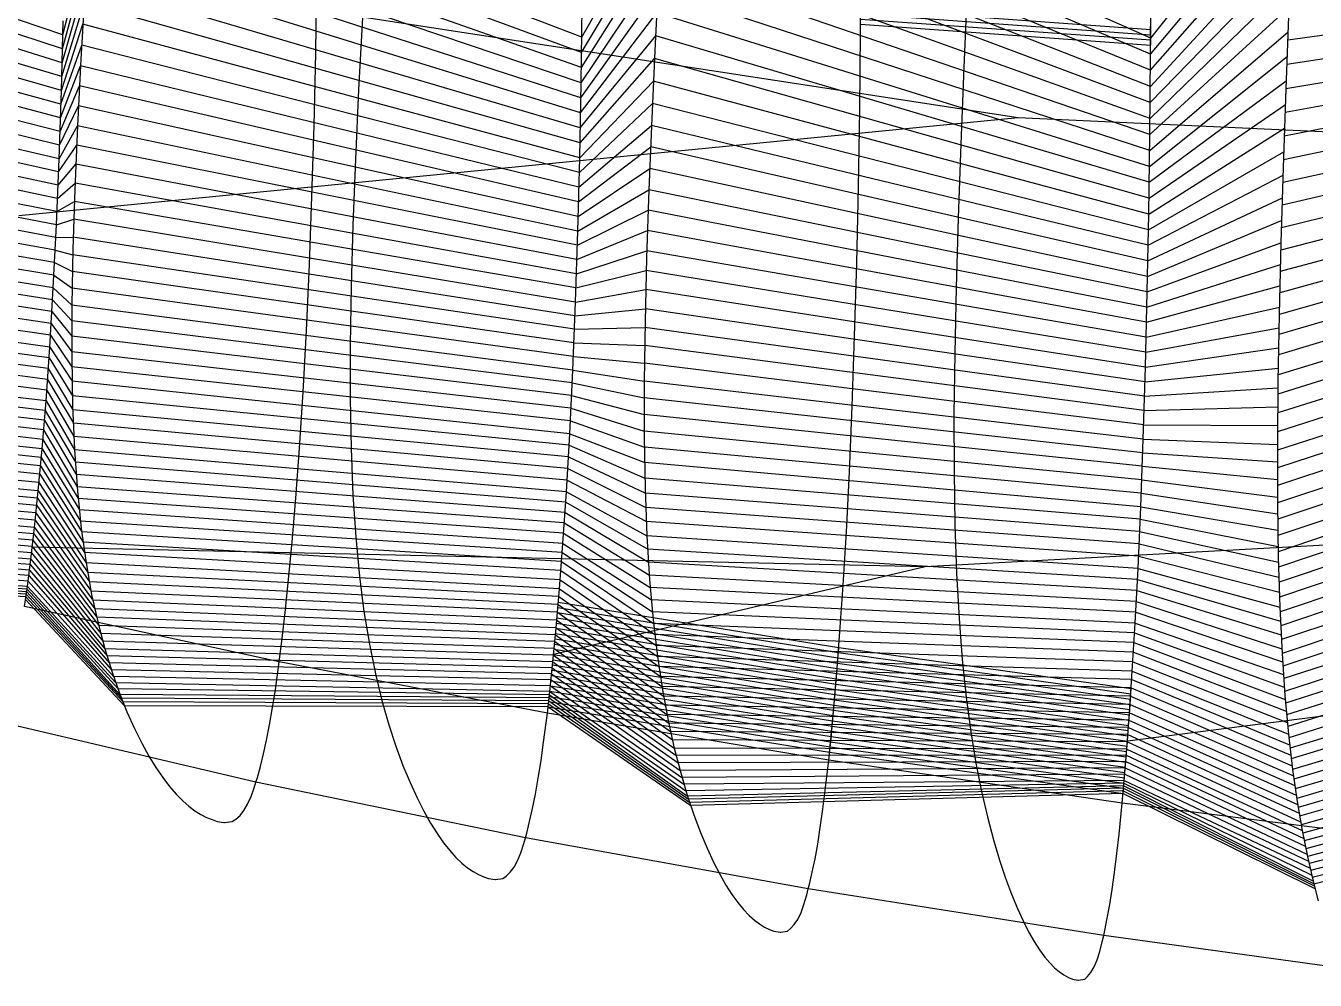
# Model space of a CAD drawing. Extents: x -483 to 483, y 0 to 271.
# Drawn here: x -352 to -241.5, y 17.9 to 99.7 of the extents above; entities that cross this region are included whole.
import ezdxf

# ---------------------------------------------------------------- set-up
doc = ezdxf.new("R2010")
doc.units = 0

msp = doc.modelspace()

# ---------------------------------------------------------------- linework, layer by layer
at = {"layer": 'default', "color": 1, "linetype": 'CONTINUOUS'}
for p, q in [((-255.621, 98.657, 62.645), (-297.05, 117.064, 38.52)), ((-255.626, 97.275, 62.633), (-297.166, 115.001, 38.277)), ((-304.351, 98.733, 84.726), (-346.132, 114.752, 65.882)), ((-348.804, 98.94, 110.245), (-389.854, 112.813, 96.606)), ((-304.368, 97.434, 84.695), (-346.26, 112.852, 65.673)), ((-255.638, 95.898, 62.604), (-297.282, 112.938, 38.034)), ((-348.834, 97.745, 110.2), (-389.984, 111.109, 96.434)), ((-304.384, 96.135, 84.664), (-346.387, 110.951, 65.464)), ((-255.651, 94.521, 62.575), (-297.396, 110.887, 37.796)), ((-348.865, 96.551, 110.155), (-390.114, 109.405, 96.263)), ((-304.401, 94.836, 84.633), (-346.514, 109.051, 65.254)), ((-255.663, 93.143, 62.545), (-297.505, 108.856, 37.568)), ((-348.895, 95.357, 110.11), (-390.234, 107.737, 96.104)), ((-304.426, 93.551, 84.587), (-346.631, 107.194, 65.063)), ((-348.926, 94.163, 110.065), (-390.35, 106.086, 95.952)), ((-255.675, 91.766, 62.516), (-297.614, 106.826, 37.34)), ((-304.451, 92.266, 84.541), (-346.748, 105.337, 64.871)), ((-348.964, 92.994, 110.008), (-390.465, 104.436, 95.799)), ((-255.687, 90.389, 62.486), (-297.723, 104.795, 37.112)), ((-203.108, 104.124, 44.95), (-243.882, 98.488, 13.114)), ((-349.002, 91.824, 109.951), (-390.575, 102.809, 95.654)), ((-304.476, 90.981, 84.495), (-346.865, 103.48, 64.679)), ((-255.706, 89.026, 62.44), (-297.822, 102.812, 36.904)), ((-304.501, 89.696, 84.449), (-346.972, 101.662, 64.502)), ((-203.104, 102.678, 44.962), (-243.961, 96.398, 12.891)), ((-349.041, 90.655, 109.894), (-390.674, 101.229, 95.524)), ((-255.725, 87.664, 62.394), (-297.922, 100.828, 36.695)), ((-203.101, 101.232, 44.974), (-244.039, 94.308, 12.669)), ((-349.079, 89.486, 109.837), (-390.773, 99.649, 95.394)), ((-304.526, 88.411, 84.403), (-347.076, 99.864, 64.332)), ((-203.103, 99.786, 44.965), (-244.108, 92.284, 12.473)), ((-255.744, 86.301, 62.347), (-298.021, 98.844, 36.487)), ((-203.106, 98.341, 44.957), (-244.176, 90.26, 12.277)), ((-349.118, 88.317, 109.78), (-390.871, 98.069, 95.264)), ((-304.558, 87.153, 84.343), (-347.179, 98.065, 64.162)), ((-349.164, 87.185, 109.711), (-390.951, 96.571, 95.159)), ((-304.591, 85.894, 84.283), (-347.278, 96.292, 64.001)), ((-255.764, 84.938, 62.301), (-298.113, 96.902, 36.294)), ((-203.108, 96.896, 44.948), (-244.245, 88.236, 12.081)), ((-349.211, 86.053, 109.642), (-391.032, 95.074, 95.053)), ((-203.111, 95.45, 44.94), (-244.307, 86.27, 11.906)), ((-304.623, 84.636, 84.223), (-347.365, 94.571, 63.856)), ((-255.783, 83.576, 62.255), (-298.201, 94.98, 36.11)), ((-203.113, 94.005, 44.931), (-244.365, 84.333, 11.742)), ((-349.257, 84.922, 109.573), (-391.112, 93.576, 94.947)), ((-304.656, 83.378, 84.163), (-347.453, 92.849, 63.712)), ((-255.808, 82.241, 62.193), (-298.29, 93.059, 35.926)), ((-349.303, 83.79, 109.505), (-391.177, 92.137, 94.862)), ((-203.121, 92.564, 44.904), (-244.422, 82.395, 11.577)), ((-349.35, 82.659, 109.436), (-391.234, 90.728, 94.786)), ((-304.688, 82.119, 84.103), (-347.541, 91.128, 63.568)), ((-255.834, 80.907, 62.131), (-298.373, 91.165, 35.751)), ((-203.129, 91.123, 44.876), (-244.476, 80.492, 11.424)), ((-304.728, 80.901, 84.03), (-347.611, 89.496, 63.452)), ((-203.137, 89.681, 44.849), (-244.522, 78.656, 11.294)), ((-349.403, 81.578, 109.357), (-391.292, 89.319, 94.71)), ((-255.859, 79.573, 62.069), (-298.447, 89.326, 35.596)), ((-349.457, 80.498, 109.277), (-391.341, 87.94, 94.644)), ((-304.768, 79.683, 83.956), (-347.682, 87.864, 63.336)), ((-255.885, 78.238, 62.007), (-298.522, 87.487, 35.44)), ((-203.146, 88.24, 44.821), (-244.568, 76.819, 11.164)), ((-349.51, 79.417, 109.198), (-391.375, 86.62, 94.601)), ((-304.808, 78.465, 83.883), (-347.753, 86.232, 63.22)), ((-203.154, 86.799, 44.794), (-244.613, 74.983, 11.033)), ((-349.564, 78.337, 109.119), (-391.408, 85.301, 94.557)), ((-255.91, 76.904, 61.946), (-298.596, 85.648, 35.285)), ((-203.167, 85.373, 44.748), (-244.645, 73.256, 10.945)), ((-349.618, 77.256, 109.039), (-391.441, 83.981, 94.514)), ((-304.847, 77.247, 83.81), (-347.809, 84.665, 63.127)), ((-203.18, 83.947, 44.702), (-244.676, 71.529, 10.856)), ((-304.887, 76.029, 83.736), (-347.859, 83.13, 63.045)), ((-255.942, 75.612, 61.868), (-298.655, 83.905, 35.161)), ((-349.678, 76.242, 108.95), (-391.447, 82.752, 94.506)), ((-255.974, 74.321, 61.791), (-298.714, 82.162, 35.037)), ((-203.194, 82.521, 44.656), (-244.707, 69.802, 10.767)), ((-349.738, 75.228, 108.862), (-391.453, 81.523, 94.498)), ((-304.934, 74.866, 83.65), (-347.909, 81.595, 62.963)), ((-203.207, 81.095, 44.61), (-244.727, 68.149, 10.709)), ((-349.798, 74.214, 108.773), (-391.458, 80.294, 94.49)), ((-304.98, 73.703, 83.565), (-347.951, 80.092, 62.894)), ((-256.006, 73.029, 61.714), (-298.774, 80.419, 34.913)), ((-203.22, 79.669, 44.564), (-244.743, 66.532, 10.666)), ((-349.858, 73.2, 108.684), (-391.446, 79.125, 94.506)), ((-305.026, 72.541, 83.479), (-347.978, 78.655, 62.849)), ((-256.038, 71.737, 61.637), (-298.821, 78.745, 34.815)), ((-349.918, 72.186, 108.595), (-391.425, 77.985, 94.534)), ((-203.239, 78.273, 44.501), (-244.758, 64.916, 10.623)), ((-349.982, 71.261, 108.499), (-391.404, 76.846, 94.562)), ((-305.073, 71.378, 83.393), (-348.006, 77.218, 62.805)), ((-256.07, 70.446, 61.56), (-298.862, 77.105, 34.729)), ((-203.257, 76.876, 44.439), (-244.767, 63.336, 10.596)), ((-350.047, 70.337, 108.403), (-391.373, 75.736, 94.603)), ((-305.119, 70.215, 83.307), (-348.033, 75.781, 62.76)), ((-256.107, 69.212, 61.469), (-298.903, 75.465, 34.643)), ((-203.275, 75.48, 44.376), (-244.764, 61.831, 10.604)), ((-350.112, 69.412, 108.307), (-391.324, 74.683, 94.668)), ((-305.172, 69.123, 83.21), (-348.035, 74.442, 62.757)), ((-203.294, 74.084, 44.313), (-244.762, 60.326, 10.611)), ((-350.176, 68.487, 108.212), (-391.274, 73.63, 94.733)), ((-305.224, 68.032, 83.113), (-348.036, 73.104, 62.754)), ((-256.145, 67.979, 61.378), (-298.937, 73.861, 34.571)), ((-350.241, 67.563, 108.116), (-391.225, 72.577, 94.798)), ((-256.183, 66.746, 61.287), (-298.958, 72.326, 34.527)), ((-203.312, 72.687, 44.25), (-244.759, 58.821, 10.619)), ((-350.308, 66.74, 108.016), (-391.148, 71.609, 94.899)), ((-305.277, 66.94, 83.016), (-348.038, 71.765, 62.751)), ((-256.22, 65.512, 61.196), (-298.98, 70.791, 34.482)), ((-203.335, 71.335, 44.171), (-244.739, 57.426, 10.677)), ((-350.375, 65.916, 107.917), (-391.072, 70.641, 94.999)), ((-350.443, 65.093, 107.817), (-390.996, 69.674, 95.1)), ((-305.329, 65.848, 82.919), (-348.023, 70.492, 62.775)), ((-203.358, 69.984, 44.091), (-244.718, 56.032, 10.735)), ((-350.51, 64.27, 107.718), (-390.902, 68.759, 95.223)), ((-305.382, 64.757, 82.822), (-348, 69.251, 62.814)), ((-256.258, 64.279, 61.105), (-299.001, 69.256, 34.438)), ((-203.382, 68.632, 44.011), (-244.698, 54.637, 10.793)), ((-350.577, 63.447, 107.618), (-390.8, 67.87, 95.359)), ((-305.439, 63.761, 82.717), (-347.977, 68.011, 62.852)), ((-256.301, 63.121, 61.001), (-299, 67.827, 34.44)), ((-350.644, 62.727, 107.519), (-390.697, 66.981, 95.494)), ((-305.496, 62.766, 82.612), (-347.945, 66.802, 62.905)), ((-256.344, 61.963, 60.897), (-298.999, 66.398, 34.442)), ((-203.405, 67.28, 43.932), (-244.665, 53.313, 10.886)), ((-350.71, 62.007, 107.421), (-390.586, 66.118, 95.64)), ((-350.776, 61.287, 107.322), (-390.458, 65.305, 95.809)), ((-305.553, 61.771, 82.507), (-347.895, 65.655, 62.986)), ((-203.428, 65.929, 43.852), (-244.626, 52.026, 10.996)), ((-350.843, 60.567, 107.224), (-390.33, 64.491, 95.978)), ((-305.61, 60.775, 82.401), (-347.846, 64.509, 63.067)), ((-256.387, 60.806, 60.793), (-298.998, 64.968, 34.444)), ((-203.456, 64.638, 43.757), (-244.588, 50.738, 11.107)), ((-350.909, 59.847, 107.125), (-390.202, 63.678, 96.146)), ((-305.667, 59.78, 82.296), (-347.796, 63.363, 63.148)), ((-256.429, 59.648, 60.69), (-298.982, 63.609, 34.477)), ((-203.483, 63.347, 43.662), (-244.543, 49.485, 11.234)), ((-350.974, 59.223, 107.03), (-390.05, 62.934, 96.347)), ((-351.038, 58.598, 106.935), (-389.898, 62.189, 96.547)), ((-305.727, 58.893, 82.186), (-347.722, 62.31, 63.27)), ((-256.472, 58.49, 60.586), (-298.959, 62.284, 34.526)), ((-203.511, 62.056, 43.568), (-244.486, 48.302, 11.395)), ((-351.103, 57.973, 106.839), (-389.746, 61.445, 96.748)), ((-351.167, 57.348, 106.744), (-389.581, 60.745, 96.966)), ((-305.786, 58.007, 82.076), (-347.648, 61.257, 63.392)), ((-256.519, 57.435, 60.472), (-298.936, 60.96, 34.574)), ((-203.539, 60.765, 43.473), (-244.43, 47.119, 11.555)), ((-351.231, 56.723, 106.648), (-389.408, 60.068, 97.193)), ((-305.846, 57.121, 81.966), (-347.574, 60.203, 63.514)), ((-256.566, 56.379, 60.359), (-298.905, 59.669, 34.638)), ((-351.293, 56.182, 106.557), (-389.236, 59.39, 97.42)), ((-351.355, 55.641, 106.466), (-389.059, 58.735, 97.654)), ((-305.905, 56.235, 81.856), (-347.483, 59.208, 63.663)), ((-203.567, 59.474, 43.378), (-244.374, 45.935, 11.715)), ((-351.417, 55.099, 106.374), (-388.872, 58.122, 97.9)), ((-351.478, 54.558, 106.283), (-388.686, 57.509, 98.146)), ((-305.965, 55.349, 81.746), (-347.384, 58.241, 63.825)), ((-256.613, 55.323, 60.246), (-298.859, 58.446, 34.735)), ((-203.598, 58.263, 43.269), (-244.3, 44.85, 11.925)), ((-351.54, 54.017, 106.191), (-388.499, 56.896, 98.392)), ((-351.599, 53.545, 106.104), (-388.303, 56.344, 98.65)), ((-306.024, 54.573, 81.637), (-347.286, 57.274, 63.987)), ((-306.083, 53.798, 81.527), (-347.179, 56.335, 64.163)), ((-256.66, 54.267, 60.132), (-298.813, 57.223, 34.831)), ((-203.63, 57.051, 43.16), (-244.227, 43.765, 12.134)), ((-351.658, 53.073, 106.016), (-388.107, 55.791, 98.909)), ((-351.717, 52.602, 105.929), (-387.911, 55.239, 99.168)), ((-306.142, 53.023, 81.418), (-347.057, 55.451, 64.364)), ((-256.707, 53.211, 60.019), (-298.767, 55.999, 34.928)), ((-203.662, 55.839, 43.051), (-244.153, 42.679, 12.344)), ((-351.777, 52.13, 105.841), (-387.711, 54.725, 99.43)), ((-351.836, 51.658, 105.753), (-387.511, 54.231, 99.695)), ((-306.202, 52.248, 81.309), (-346.934, 54.566, 64.565)), ((-256.756, 52.271, 59.9), (-298.699, 54.875, 35.07)), ((-203.694, 54.628, 42.942), (-244.068, 41.656, 12.585)), ((-351.866, 51.437, 105.708), (-387.31, 53.737, 99.959)), ((-351.897, 51.215, 105.663), (-387.144, 53.337, 100.178)), ((-351.927, 50.994, 105.618), (-387.047, 53.126, 100.306)), ((-306.261, 51.473, 81.2), (-346.812, 53.681, 64.766)), ((-256.805, 51.331, 59.781), (-298.631, 53.751, 35.212)), ((-203.726, 53.416, 42.832), (-243.978, 40.663, 12.842)), ((-351.957, 50.772, 105.573), (-386.95, 52.914, 100.434)), ((-306.318, 50.8, 81.093), (-346.667, 52.872, 65.003)), ((-306.376, 50.127, 80.987), (-346.523, 52.063, 65.241)), ((-256.854, 50.391, 59.661), (-298.563, 52.627, 35.354)), ((-203.761, 52.311, 42.713), (-243.887, 39.671, 13.1)), ((-306.433, 49.454, 80.881), (-346.378, 51.254, 65.478)), ((-256.903, 49.451, 59.542), (-298.481, 51.565, 35.526)), ((-203.795, 51.205, 42.593), (-243.792, 38.707, 13.372)), ((-330.259, 45.217, 91.958), (-352.069, 49.958, 105.407)), ((-306.491, 48.781, 80.775), (-346.221, 50.494, 65.737)), ((-306.548, 48.108, 80.669), (-346.058, 49.758, 66.005)), ((-256.953, 48.511, 59.423), (-298.392, 50.533, 35.712)), ((-203.83, 50.1, 42.473), (-243.686, 37.799, 13.674)), ((-306.603, 47.525, 80.567), (-345.894, 49.021, 66.274)), ((-257.002, 47.688, 59.304), (-298.302, 49.502, 35.899)), ((-203.865, 48.995, 42.353), (-243.58, 36.892, 13.975)), ((-306.659, 46.942, 80.465), (-345.726, 48.309, 66.549)), ((-306.714, 46.359, 80.363), (-345.55, 47.643, 66.84)), ((-257.051, 46.866, 59.186), (-298.206, 48.5, 36.101)), ((-257.1, 46.044, 59.067), (-298.096, 47.557, 36.331)), ((-203.9, 47.89, 42.234), (-243.474, 35.985, 14.277)), ((-306.769, 45.776, 80.261), (-345.373, 46.977, 67.13)), ((-257.149, 45.221, 58.948), (-297.986, 46.613, 36.562)), ((-203.937, 46.906, 42.107), (-243.354, 35.16, 14.617)), ((-306.824, 45.194, 80.159), (-345.196, 46.312, 67.42)), ((-306.877, 44.685, 80.061), (-345.011, 45.712, 67.725)), ((-257.198, 44.399, 58.829), (-297.875, 45.67, 36.792)), ((-203.974, 45.922, 41.981), (-243.235, 34.335, 14.957)), ((-306.93, 44.177, 79.963), (-344.825, 45.112, 68.029)), ((-306.983, 43.669, 79.865), (-344.64, 44.513, 68.334)), ((-330.597, 42.799, 91.404), (-330.259, 45.217, 91.958)), ((-307.3, 40.822, 79.282), (-330.259, 45.217, 91.958)), ((-257.246, 43.685, 58.714), (-297.746, 44.807, 37.063)), ((-204.011, 44.938, 41.854), (-243.116, 33.51, 15.296)), ((-307.036, 43.161, 79.768), (-344.452, 43.955, 68.643)), ((-307.089, 42.653, 79.67), (-344.262, 43.419, 68.954)), ((-257.294, 42.971, 58.598), (-297.616, 43.944, 37.335)), ((-257.341, 42.257, 58.483), (-297.486, 43.082, 37.606)), ((-204.048, 43.954, 41.728), (-242.99, 32.738, 15.654)), ((-307.119, 42.392, 79.614), (-344.073, 42.883, 69.265)), ((-307.149, 42.13, 79.559), (-343.903, 42.417, 69.544)), ((-307.179, 41.869, 79.503), (-343.774, 42.093, 69.757)), ((-330.832, 41.292, 91.018), (-330.597, 42.799, 91.404)), ((-257.389, 41.543, 58.367), (-297.346, 42.271, 37.9)), ((-204.085, 42.969, 41.601), (-242.861, 31.993, 16.02)), ((-204.121, 42.109, 41.475), (-242.733, 31.247, 16.386)), ((-307.209, 41.607, 79.448), (-343.644, 41.769, 69.97)), ((-307.239, 41.346, 79.393), (-343.515, 41.444, 70.182)), ((-331.087, 39.814, 90.598), (-330.832, 41.292, 91.018)), ((-257.437, 40.829, 58.251), (-297.199, 41.487, 38.206)), ((-204.158, 41.248, 41.349), (-242.602, 30.527, 16.758)), ((-332.256, 34.902, 88.678), (-354.15, 40.041, 102.325)), ((-331.344, 38.497, 90.176), (-331.087, 39.814, 90.598)), ((-307.617, 38.317, 78.696), (-307.3, 40.822, 79.282)), ((-283.198, 36.779, 67.495), (-307.3, 40.822, 79.282)), ((-257.483, 40.211, 58.14), (-297.053, 40.702, 38.512)), ((-257.529, 39.592, 58.029), (-296.903, 39.943, 38.826)), ((-204.195, 40.387, 41.222), (-242.467, 29.855, 17.141)), ((-257.575, 38.974, 57.917), (-296.745, 39.233, 39.156)), ((-204.232, 39.526, 41.096), (-242.333, 29.184, 17.525)), ((-204.269, 38.665, 40.97), (-242.198, 28.513, 17.908)), ((-331.603, 37.315, 89.75), (-331.344, 38.497, 90.176)), ((-307.838, 36.756, 78.288), (-307.617, 38.317, 78.696)), ((-257.621, 38.355, 57.806), (-296.587, 38.524, 39.486)), ((-257.667, 37.737, 57.695), (-296.43, 37.815, 39.817)), ((-204.305, 37.918, 40.846), (-242.06, 27.913, 18.299)), ((-331.867, 36.252, 89.317), (-331.603, 37.315, 89.75)), ((-308.079, 35.225, 77.843), (-307.838, 36.756, 78.288)), ((-257.711, 37.198, 57.588), (-296.264, 37.176, 40.163)), ((-257.755, 36.659, 57.48), (-296.099, 36.538, 40.509)), ((-283.492, 34.194, 66.881), (-283.198, 36.779, 67.495)), ((-258.064, 33.098, 56.734), (-283.198, 36.779, 67.495)), ((-204.341, 37.17, 40.723), (-241.923, 27.314, 18.69)), ((-332.135, 35.291, 88.877), (-331.867, 36.252, 89.317)), ((-257.8, 36.119, 57.373), (-295.933, 35.899, 40.855)), ((-257.844, 35.58, 57.266), (-295.766, 35.305, 41.206)), ((-204.377, 36.423, 40.6), (-241.786, 26.714, 19.081)), ((-204.413, 35.675, 40.476), (-241.647, 26.157, 19.475)), ((-332.256, 34.902, 88.678), (-332.135, 35.291, 88.877)), ((-309.181, 30.134, 75.807), (-332.256, 34.902, 88.678)), ((-308.321, 33.86, 77.397), (-308.079, 35.225, 77.843)), ((-257.888, 35.041, 57.159), (-295.597, 34.734, 41.559)), ((-257.908, 34.818, 57.11), (-295.428, 34.163, 41.912)), ((-257.929, 34.594, 57.061), (-295.286, 33.694, 42.21)), ((-257.949, 34.371, 57.012), (-295.196, 33.426, 42.397)), ((-308.565, 32.635, 76.945), (-308.321, 33.86, 77.397)), ((-257.969, 34.148, 56.964), (-295.107, 33.159, 42.584)), ((-257.989, 33.924, 56.915), (-295.017, 32.891, 42.771)), ((-283.697, 32.583, 66.451), (-283.492, 34.194, 66.881)), ((-308.814, 31.534, 76.486), (-308.565, 32.635, 76.945)), ((-283.92, 31.002, 65.984), (-283.697, 32.583, 66.451)), ((-258.329, 30.44, 56.092), (-258.064, 33.098, 56.734)), ((-231.936, 29.777, 47.114), (-258.064, 33.098, 56.734)), ((-309.067, 30.537, 76.019), (-308.814, 31.534, 76.486)), ((-284.145, 29.594, 65.514), (-283.92, 31.002, 65.984)), ((-309.181, 30.134, 75.807), (-309.067, 30.537, 76.019)), ((-284.946, 25.746, 63.839), (-309.181, 30.134, 75.807)), ((-258.515, 28.782, 55.642), (-258.329, 30.44, 56.092)), ((-284.372, 28.329, 65.039), (-284.145, 29.594, 65.514)), ((-258.717, 27.157, 55.153), (-258.515, 28.782, 55.642)), ((-284.604, 27.192, 64.554), (-284.372, 28.329, 65.039)), ((-284.839, 26.163, 64.062), (-284.604, 27.192, 64.554)), ((-258.921, 25.708, 54.661), (-258.717, 27.157, 55.153)), ((-284.946, 25.746, 63.839), (-284.839, 26.163, 64.062)), ((-259.646, 21.75, 52.904), (-284.946, 25.746, 63.839)), ((-259.126, 24.407, 54.163), (-258.921, 25.708, 54.661)), ((-259.336, 23.237, 53.654), (-259.126, 24.407, 54.163)), ((-259.55, 22.179, 53.138), (-259.336, 23.237, 53.654)), ((-259.646, 21.75, 52.904), (-259.55, 22.179, 53.138)), ((-233.336, 18.143, 43.128), (-259.646, 21.75, 52.904))]:
    msp.add_line(p, q, dxfattribs=at)
at = {"layer": 'default', "color": 5, "linetype": 'CONTINUOUS'}
for p, q in [((-255.621, 98.657, 62.645), (-243.249, 114.201, 14.916)), ((-255.626, 97.275, 62.633), (-243.34, 112.028, 14.656)), ((-304.351, 98.733, 84.726), (-297.396, 110.887, 37.796)), ((-255.638, 95.898, 62.604), (-243.432, 109.854, 14.396)), ((-304.368, 97.434, 84.695), (-297.505, 108.856, 37.568)), ((-348.804, 98.94, 110.245), (-346.631, 107.194, 65.063)), ((-255.651, 94.521, 62.575), (-243.521, 107.693, 14.142)), ((-304.384, 96.135, 84.664), (-297.614, 106.826, 37.34)), ((-348.834, 97.745, 110.2), (-346.748, 105.337, 64.871)), ((-255.663, 93.143, 62.545), (-243.607, 105.553, 13.898)), ((-304.401, 94.836, 84.633), (-297.723, 104.795, 37.112)), ((-297.723, 104.795, 37.112), (-298.055, 98.182, 36.417)), ((-348.865, 96.551, 110.155), (-346.865, 103.48, 64.679)), ((-346.903, 102.861, 64.615), (-347.248, 96.866, 64.049)), ((-304.426, 93.551, 84.587), (-297.822, 102.812, 36.904)), ((-271.334, 102.945, 24.619), (-271.631, 96.146, 23.899)), ((-255.675, 91.766, 62.516), (-243.693, 103.414, 13.654)), ((-348.895, 95.357, 110.11), (-346.972, 101.662, 64.502)), ((-304.451, 92.266, 84.541), (-297.922, 100.828, 36.695)), ((-255.687, 90.389, 62.486), (-243.778, 101.275, 13.41)), ((-243.778, 101.275, 13.41), (-244.039, 94.308, 12.669)), ((-348.926, 94.163, 110.065), (-347.076, 99.864, 64.332)), ((-323.145, 100.423, 50.024), (-323.466, 94.216, 49.433)), ((-304.476, 90.981, 84.495), (-298.021, 98.844, 36.487)), ((-255.706, 89.026, 62.44), (-243.856, 99.185, 13.188)), ((-348.964, 92.994, 110.008), (-347.179, 98.065, 64.162)), ((-298.055, 98.182, 36.417), (-298.348, 91.778, 35.803)), ((-349.002, 91.824, 109.951), (-347.278, 96.292, 64.001)), ((-347.248, 96.866, 64.049), (-347.541, 91.128, 63.568)), ((-304.501, 89.696, 84.449), (-298.113, 96.902, 36.294)), ((-271.631, 96.146, 23.899), (-271.893, 89.562, 23.264)), ((-255.725, 87.664, 62.394), (-243.934, 97.095, 12.966)), ((-255.744, 86.301, 62.347), (-244.013, 95.005, 12.743)), ((-349.041, 90.655, 109.894), (-347.365, 94.571, 63.856)), ((-323.466, 94.216, 49.433), (-323.737, 88.274, 48.932)), ((-304.526, 88.411, 84.403), (-298.201, 94.98, 36.11)), ((-244.039, 94.308, 12.669), (-244.268, 87.561, 12.016)), ((-349.079, 89.486, 109.837), (-347.453, 92.849, 63.712)), ((-304.558, 87.153, 84.343), (-298.29, 93.059, 35.926)), ((-255.764, 84.938, 62.301), (-244.085, 92.959, 12.538)), ((-298.348, 91.778, 35.803), (-298.596, 85.648, 35.285)), ((-349.118, 88.317, 109.78), (-347.541, 91.128, 63.568)), ((-347.541, 91.128, 63.568), (-347.776, 85.688, 63.182)), ((-304.591, 85.894, 84.283), (-298.373, 91.165, 35.751)), ((-255.783, 83.576, 62.255), (-244.153, 90.935, 12.342)), ((-349.164, 87.185, 109.711), (-347.611, 89.496, 63.452)), ((-271.893, 89.562, 23.264), (-272.114, 83.26, 22.73)), ((-304.623, 84.636, 84.223), (-298.447, 89.326, 35.596)), ((-255.808, 82.241, 62.193), (-244.222, 88.911, 12.147)), ((-349.211, 86.053, 109.642), (-347.682, 87.864, 63.336)), ((-323.737, 88.274, 48.932), (-323.954, 82.641, 48.532)), ((-304.656, 83.378, 84.163), (-298.522, 87.487, 35.44)), ((-244.268, 87.561, 12.016), (-244.461, 81.104, 11.467)), ((-349.257, 84.922, 109.573), (-347.753, 86.232, 63.22)), ((-255.834, 80.907, 62.131), (-244.287, 86.916, 11.961)), ((-347.776, 85.688, 63.182), (-347.942, 80.571, 62.909)), ((-304.688, 82.119, 84.103), (-298.596, 85.648, 35.285)), ((-298.596, 85.648, 35.285), (-298.793, 79.838, 34.872)), ((-349.303, 83.79, 109.505), (-347.809, 84.665, 63.127)), ((-255.859, 79.573, 62.069), (-244.345, 84.978, 11.796)), ((-349.35, 82.659, 109.436), (-347.859, 83.13, 63.045)), ((-304.728, 80.901, 84.03), (-298.655, 83.905, 35.161)), ((-272.114, 83.26, 22.73), (-272.289, 77.287, 22.305)), ((-255.885, 78.238, 62.007), (-244.403, 83.041, 11.632)), ((-323.954, 82.641, 48.532), (-324.106, 77.343, 48.251)), ((-304.768, 79.683, 83.956), (-298.714, 82.162, 35.037)), ((-349.403, 81.578, 109.357), (-347.909, 81.595, 62.963)), ((-255.91, 76.904, 61.946), (-244.461, 81.104, 11.467)), ((-244.461, 81.104, 11.467), (-244.613, 74.983, 11.033)), ((-349.457, 80.498, 109.277), (-347.951, 80.092, 62.894)), ((-347.942, 80.571, 62.909), (-348.033, 75.781, 62.76)), ((-304.808, 78.465, 83.883), (-298.774, 80.419, 34.913)), ((-298.793, 79.838, 34.872), (-298.93, 74.372, 34.585)), ((-349.51, 79.417, 109.198), (-347.978, 78.655, 62.849)), ((-304.847, 77.247, 83.81), (-298.821, 78.745, 34.815)), ((-255.942, 75.612, 61.868), (-244.507, 79.268, 11.337)), ((-349.564, 78.337, 109.119), (-348.006, 77.218, 62.805)), ((-324.106, 77.343, 48.251), (-324.186, 72.383, 48.103)), ((-255.974, 74.321, 61.791), (-244.552, 77.431, 11.207)), ((-349.678, 76.242, 108.95), (-348.035, 74.442, 62.757)), ((-349.618, 77.256, 109.039), (-348.033, 75.781, 62.76)), ((-304.887, 76.029, 83.736), (-298.862, 77.105, 34.729)), ((-272.289, 77.287, 22.305), (-272.41, 71.668, 22.014)), ((-349.738, 75.228, 108.862), (-348.036, 73.104, 62.754)), ((-348.033, 75.781, 62.76), (-348.039, 71.319, 62.75)), ((-304.934, 74.866, 83.65), (-298.903, 75.465, 34.643)), ((-256.006, 73.029, 61.714), (-244.598, 75.595, 11.077)), ((-349.798, 74.214, 108.773), (-348.038, 71.765, 62.751)), ((-298.93, 74.372, 34.585), (-299.001, 69.256, 34.438)), ((-244.613, 74.983, 11.033), (-244.717, 69.226, 10.738)), ((-349.858, 73.2, 108.684), (-348.023, 70.492, 62.775)), ((-304.98, 73.703, 83.565), (-298.937, 73.861, 34.571)), ((-256.038, 71.737, 61.637), (-244.634, 73.832, 10.974)), ((-349.918, 72.186, 108.595), (-348, 69.251, 62.814)), ((-324.186, 72.383, 48.103), (-324.187, 67.764, 48.101)), ((-305.026, 72.541, 83.479), (-298.958, 72.326, 34.527)), ((-256.07, 70.446, 61.56), (-244.665, 72.105, 10.886)), ((-349.982, 71.261, 108.499), (-347.977, 68.011, 62.852)), ((-348.039, 71.319, 62.75), (-347.961, 67.184, 62.877)), ((-305.073, 71.378, 83.393), (-298.98, 70.791, 34.482)), ((-272.41, 71.668, 22.014), (-272.47, 66.409, 21.868)), ((-350.047, 70.337, 108.403), (-347.945, 66.802, 62.905)), ((-305.119, 70.215, 83.307), (-299.001, 69.256, 34.438)), ((-256.107, 69.212, 61.469), (-244.697, 70.378, 10.797)), ((-350.176, 68.487, 108.212), (-347.846, 64.509, 63.067)), ((-350.112, 69.412, 108.307), (-347.895, 65.655, 62.986)), ((-305.172, 69.123, 83.21), (-299, 67.827, 34.44)), ((-299.001, 69.256, 34.438), (-298.997, 64.492, 34.445)), ((-256.145, 67.979, 61.378), (-244.722, 68.687, 10.723)), ((-244.717, 69.226, 10.738), (-244.768, 63.838, 10.594)), ((-350.241, 67.563, 108.116), (-347.796, 63.363, 63.148)), ((-324.187, 67.764, 48.101), (-324.109, 63.483, 48.245)), ((-305.224, 68.032, 83.113), (-298.999, 66.398, 34.442)), ((-350.308, 66.74, 108.016), (-347.722, 62.31, 63.27)), ((-347.961, 67.184, 62.877), (-347.796, 63.363, 63.148)), ((-305.277, 66.94, 83.016), (-298.998, 64.968, 34.444)), ((-272.47, 66.409, 21.868), (-272.464, 61.512, 21.884)), ((-256.183, 66.746, 61.287), (-244.738, 67.071, 10.68)), ((-350.375, 65.916, 107.917), (-347.648, 61.257, 63.392)), ((-305.329, 65.848, 82.919), (-298.982, 63.609, 34.477)), ((-256.22, 65.512, 61.196), (-244.753, 65.455, 10.637)), ((-350.51, 64.27, 107.718), (-347.483, 59.208, 63.663)), ((-350.443, 65.093, 107.817), (-347.574, 60.203, 63.514)), ((-305.382, 64.757, 82.822), (-298.959, 62.284, 34.526)), ((-298.997, 64.492, 34.445), (-298.92, 60.077, 34.606)), ((-256.258, 64.279, 61.105), (-244.768, 63.838, 10.594)), ((-350.577, 63.447, 107.618), (-347.384, 58.241, 63.825)), ((-347.796, 63.363, 63.148), (-347.549, 59.852, 63.555)), ((-324.109, 63.483, 48.245), (-323.948, 59.529, 48.542)), ((-305.439, 63.761, 82.717), (-298.936, 60.96, 34.574)), ((-256.301, 63.121, 61.001), (-244.765, 62.333, 10.601)), ((-244.768, 63.838, 10.594), (-244.759, 58.821, 10.619)), ((-350.71, 62.007, 107.421), (-347.179, 56.335, 64.163)), ((-350.644, 62.727, 107.519), (-347.286, 57.274, 63.987)), ((-305.496, 62.766, 82.612), (-298.905, 59.669, 34.638)), ((-256.344, 61.963, 60.897), (-244.763, 60.828, 10.609)), ((-350.776, 61.287, 107.322), (-347.057, 55.451, 64.364)), ((-305.61, 60.775, 82.401), (-298.813, 57.223, 34.831)), ((-305.553, 61.771, 82.507), (-298.859, 58.446, 34.735)), ((-272.464, 61.512, 21.884), (-272.39, 56.974, 22.061)), ((-256.387, 60.806, 60.793), (-244.76, 59.322, 10.616)), ((-350.909, 59.847, 107.125), (-346.812, 53.681, 64.766)), ((-350.843, 60.567, 107.224), (-346.934, 54.566, 64.565)), ((-347.549, 59.852, 63.555), (-347.22, 56.63, 64.096)), ((-305.667, 59.78, 82.296), (-298.767, 55.999, 34.928)), ((-298.92, 60.077, 34.606), (-298.767, 55.999, 34.928)), ((-256.429, 59.648, 60.69), (-244.746, 57.891, 10.657)), ((-351.038, 58.598, 106.935), (-346.523, 52.063, 65.241)), ((-350.974, 59.223, 107.03), (-346.667, 52.872, 65.003)), ((-323.948, 59.529, 48.542), (-323.71, 55.895, 48.983)), ((-305.727, 58.893, 82.186), (-298.699, 54.875, 35.07)), ((-244.759, 58.821, 10.619), (-244.691, 54.172, 10.812)), ((-351.103, 57.973, 106.839), (-346.378, 51.254, 65.478)), ((-305.786, 58.007, 82.076), (-298.631, 53.751, 35.212)), ((-256.519, 57.435, 60.472), (-244.705, 55.102, 10.773)), ((-256.472, 58.49, 60.586), (-244.725, 56.496, 10.715)), ((-351.231, 56.723, 106.648), (-346.058, 49.758, 66.005)), ((-351.167, 57.348, 106.744), (-346.221, 50.494, 65.737)), ((-347.22, 56.63, 64.096), (-346.812, 53.681, 64.766)), ((-305.846, 57.121, 81.966), (-298.563, 52.627, 35.354)), ((-272.39, 56.974, 22.061), (-272.247, 52.783, 22.407)), ((-256.566, 56.379, 60.359), (-244.678, 53.743, 10.849)), ((-351.355, 55.641, 106.466), (-345.726, 48.309, 66.549)), ((-351.293, 56.182, 106.557), (-345.894, 49.021, 66.274)), ((-323.71, 55.895, 48.983), (-323.394, 52.561, 49.565)), ((-305.965, 55.349, 81.746), (-298.392, 50.533, 35.712)), ((-305.905, 56.235, 81.856), (-298.481, 51.565, 35.526)), ((-298.767, 55.999, 34.928), (-298.54, 52.252, 35.401)), ((-256.613, 55.323, 60.246), (-244.639, 52.455, 10.959)), ((-351.478, 54.558, 106.283), (-345.373, 46.977, 67.13)), ((-351.417, 55.099, 106.374), (-345.55, 47.643, 66.84)), ((-306.024, 54.573, 81.637), (-298.302, 49.502, 35.899)), ((-256.66, 54.267, 60.132), (-244.601, 51.167, 11.07)), ((-244.691, 54.172, 10.812), (-244.562, 49.879, 11.181)), ((-351.658, 53.073, 106.016), (-344.825, 45.112, 68.029)), ((-351.599, 53.545, 106.104), (-345.011, 45.712, 67.725)), ((-351.54, 54.017, 106.191), (-345.196, 46.312, 67.42)), ((-346.812, 53.681, 64.766), (-346.33, 50.984, 65.558)), ((-306.142, 53.023, 81.418), (-298.096, 47.557, 36.331)), ((-306.083, 53.798, 81.527), (-298.206, 48.5, 36.101)), ((-256.707, 53.211, 60.019), (-244.562, 49.879, 11.181)), ((-351.777, 52.13, 105.841), (-344.452, 43.955, 68.643)), ((-351.717, 52.602, 105.929), (-344.64, 44.513, 68.334)), ((-323.394, 52.561, 49.565), (-323.004, 49.51, 50.285)), ((-306.202, 52.248, 81.309), (-297.986, 46.613, 36.562)), ((-298.54, 52.252, 35.401), (-298.243, 48.815, 36.024)), ((-272.247, 52.783, 22.407), (-272.039, 48.933, 22.912)), ((-256.756, 52.271, 59.9), (-244.505, 48.696, 11.341)), ((-351.927, 50.994, 105.618), (-343.774, 42.093, 69.757)), ((-351.897, 51.215, 105.663), (-343.903, 42.417, 69.544)), ((-351.866, 51.437, 105.708), (-344.073, 42.883, 69.265)), ((-351.836, 51.658, 105.753), (-344.262, 43.419, 68.954)), ((-346.33, 50.984, 65.558), (-345.785, 48.531, 66.453)), ((-306.261, 51.473, 81.2), (-297.875, 45.67, 36.792)), ((-256.805, 51.331, 59.781), (-244.449, 47.513, 11.502)), ((-351.988, 50.551, 105.528), (-343.515, 41.444, 70.182)), ((-351.957, 50.772, 105.573), (-343.644, 41.769, 69.97)), ((-306.376, 50.127, 80.987), (-297.616, 43.944, 37.335)), ((-306.318, 50.8, 81.093), (-297.746, 44.807, 37.063)), ((-256.854, 50.391, 59.661), (-244.393, 46.33, 11.662)), ((-244.562, 49.879, 11.181), (-244.374, 45.935, 11.715)), ((-323.004, 49.51, 50.285), (-322.544, 46.72, 51.135)), ((-306.491, 48.781, 80.775), (-297.346, 42.271, 37.9)), ((-306.433, 49.454, 80.881), (-297.486, 43.082, 37.606)), ((-298.243, 48.815, 36.024), (-297.875, 45.67, 36.792)), ((-272.039, 48.933, 22.912), (-271.765, 45.401, 23.574)), ((-256.903, 49.451, 59.542), (-244.325, 45.212, 11.855)), ((-345.785, 48.531, 66.453), (-345.196, 46.312, 67.42)), ((-306.603, 47.525, 80.567), (-297.053, 40.702, 38.512)), ((-306.548, 48.108, 80.669), (-297.199, 41.487, 38.206)), ((-257.002, 47.688, 59.304), (-244.177, 43.041, 12.274)), ((-256.953, 48.511, 59.423), (-244.251, 44.127, 12.065)), ((-322.544, 46.72, 51.135), (-322.025, 44.183, 52.094)), ((-306.659, 46.942, 80.465), (-296.903, 39.943, 38.826)), ((-257.051, 46.866, 59.186), (-244.098, 41.987, 12.5)), ((-345.196, 46.312, 67.42), (-344.578, 44.313, 68.436)), ((-306.769, 45.776, 80.261), (-296.587, 38.524, 39.486)), ((-306.714, 46.359, 80.363), (-296.745, 39.233, 39.156)), ((-297.875, 45.67, 36.792), (-297.443, 42.794, 37.696)), ((-271.765, 45.401, 23.574), (-271.429, 42.17, 24.389)), ((-257.1, 46.044, 59.067), (-244.008, 40.994, 12.757)), ((-244.374, 45.935, 11.715), (-244.128, 42.318, 12.414)), ((-344.578, 44.313, 68.436), (-343.947, 42.525, 69.473)), ((-322.025, 44.183, 52.094), (-321.464, 41.888, 53.129)), ((-306.877, 44.685, 80.061), (-296.264, 37.176, 40.163)), ((-306.824, 45.194, 80.159), (-296.43, 37.815, 39.817)), ((-257.198, 44.399, 58.829), (-243.827, 39.009, 13.271)), ((-257.149, 45.221, 58.948), (-243.918, 40.002, 13.014)), ((-307.036, 43.161, 79.768), (-295.766, 35.305, 41.206)), ((-306.983, 43.669, 79.865), (-295.933, 35.899, 40.855)), ((-306.93, 44.177, 79.963), (-296.099, 36.538, 40.509)), ((-257.246, 43.685, 58.714), (-243.721, 38.102, 13.573)), ((-343.947, 42.525, 69.473), (-343.308, 40.927, 70.522)), ((-307.149, 42.13, 79.559), (-295.286, 33.694, 42.21)), ((-307.119, 42.392, 79.614), (-295.428, 34.163, 41.912)), ((-307.089, 42.653, 79.67), (-295.597, 34.734, 41.559)), ((-297.443, 42.794, 37.696), (-296.956, 40.179, 38.716)), ((-271.429, 42.17, 24.389), (-271.033, 39.216, 25.346)), ((-257.341, 42.257, 58.483), (-243.509, 36.287, 14.177)), ((-257.294, 42.971, 58.598), (-243.615, 37.195, 13.875)), ((-244.128, 42.318, 12.414), (-243.827, 39.009, 13.271)), ((-343.308, 40.927, 70.522), (-342.672, 39.506, 71.567)), ((-321.464, 41.888, 53.129), (-320.875, 39.821, 54.216)), ((-307.239, 41.346, 79.393), (-295.017, 32.891, 42.771)), ((-307.209, 41.607, 79.448), (-295.107, 33.159, 42.584)), ((-307.179, 41.869, 79.503), (-295.196, 33.426, 42.397)), ((-257.389, 41.543, 58.367), (-243.394, 35.435, 14.504)), ((-320.875, 39.821, 54.216), (-320.275, 37.974, 55.325)), ((-296.956, 40.179, 38.716), (-296.43, 37.815, 39.817)), ((-257.483, 40.211, 58.14), (-243.155, 33.785, 15.183)), ((-257.437, 40.829, 58.251), (-243.275, 34.61, 14.843)), ((-342.672, 39.506, 71.567), (-342.042, 38.246, 72.601)), ((-271.033, 39.216, 25.346), (-270.587, 36.53, 26.425)), ((-257.575, 38.974, 57.917), (-242.904, 32.241, 15.898)), ((-257.529, 39.592, 58.029), (-243.033, 32.987, 15.532)), ((-243.827, 39.009, 13.271), (-243.474, 35.985, 14.277)), ((-342.042, 38.246, 72.601), (-341.425, 37.13, 73.615)), ((-320.275, 37.974, 55.325), (-319.668, 36.322, 56.446)), ((-296.43, 37.815, 39.817), (-295.878, 35.686, 40.97)), ((-257.667, 37.737, 57.695), (-242.647, 30.75, 16.63)), ((-257.621, 38.355, 57.806), (-242.776, 31.496, 16.264)), ((-341.425, 37.13, 73.615), (-340.82, 36.146, 74.609)), ((-270.587, 36.53, 26.425), (-270.107, 34.103, 27.588)), ((-257.755, 36.659, 57.48), (-242.377, 29.408, 17.397)), ((-257.711, 37.198, 57.588), (-242.512, 30.079, 17.013)), ((-340.82, 36.146, 74.609), (-340.23, 35.282, 75.578)), ((-319.668, 36.322, 56.446), (-319.063, 34.854, 57.563)), ((-295.878, 35.686, 40.97), (-295.315, 33.783, 42.147)), ((-257.844, 35.58, 57.266), (-242.106, 28.113, 18.169)), ((-257.8, 36.119, 57.373), (-242.243, 28.737, 17.78)), ((-243.474, 35.985, 14.277), (-243.076, 33.235, 15.41)), ((-340.23, 35.282, 75.578), (-339.651, 34.524, 76.53)), ((-339.651, 34.524, 76.53), (-339.084, 33.866, 77.461)), ((-332.68, 33.658, 87.982), (-332.405, 34.423, 88.432)), ((-332.405, 34.423, 88.432), (-332.256, 34.902, 88.678)), ((-319.063, 34.854, 57.563), (-318.464, 33.552, 58.668)), ((-257.949, 34.371, 57.012), (-241.664, 26.22, 19.428)), ((-257.929, 34.594, 57.061), (-241.721, 26.441, 19.265)), ((-257.908, 34.818, 57.11), (-241.831, 26.914, 18.951)), ((-257.888, 35.041, 57.159), (-241.969, 27.514, 18.56)), ((-339.084, 33.866, 77.461), (-338.532, 33.304, 78.368)), ((-338.532, 33.304, 78.368), (-337.996, 32.83, 79.248)), ((-332.968, 33.006, 87.508), (-332.68, 33.658, 87.982)), ((-318.464, 33.552, 58.668), (-317.878, 32.399, 59.75)), ((-295.315, 33.783, 42.147), (-294.747, 32.082, 43.337)), ((-270.107, 34.103, 27.588), (-269.603, 31.917, 28.806)), ((-257.989, 33.924, 56.915), (-241.55, 25.78, 19.752)), ((-257.969, 34.148, 56.964), (-241.607, 26, 19.59)), ((-243.076, 33.235, 15.41), (-242.647, 30.75, 16.63)), ((-337.996, 32.83, 79.248), (-337.481, 32.442, 80.095)), ((-337.481, 32.442, 80.095), (-336.978, 32.13, 80.921)), ((-336.978, 32.13, 80.921), (-336.498, 31.881, 81.709)), ((-333.987, 31.735, 85.834), (-333.619, 32.045, 86.439)), ((-333.619, 32.045, 86.439), (-333.283, 32.468, 86.991)), ((-333.283, 32.468, 86.991), (-332.968, 33.006, 87.508)), ((-317.878, 32.399, 59.75), (-317.303, 31.384, 60.811)), ((-294.747, 32.082, 43.337), (-294.18, 30.57, 44.522)), ((-336.498, 31.881, 81.709), (-336.007, 31.684, 82.515)), ((-336.007, 31.684, 82.515), (-335.592, 31.537, 83.198)), ((-335.592, 31.537, 83.198), (-334.998, 31.448, 84.173)), ((-334.998, 31.448, 84.173), (-334.951, 31.451, 84.25)), ((-334.951, 31.451, 84.25), (-334.285, 31.534, 85.345)), ((-334.285, 31.534, 85.345), (-333.987, 31.735, 85.834)), ((-317.303, 31.384, 60.811), (-316.743, 30.492, 61.846)), ((-269.603, 31.917, 28.806), (-269.09, 29.963, 30.049)), ((-316.743, 30.492, 61.846), (-316.192, 29.71, 62.862)), ((-309.322, 29.637, 75.547), (-309.181, 30.134, 75.807)), ((-294.18, 30.57, 44.522), (-293.62, 29.23, 45.694)), ((-269.09, 29.963, 30.049), (-268.571, 28.218, 31.305)), ((-242.647, 30.75, 16.63), (-242.198, 28.513, 17.908)), ((-316.192, 29.71, 62.862), (-315.655, 29.031, 63.855)), ((-315.655, 29.031, 63.855), (-315.13, 28.451, 64.823)), ((-309.854, 28.168, 74.565), (-309.582, 28.844, 75.068)), ((-309.582, 28.844, 75.068), (-309.322, 29.637, 75.547)), ((-293.62, 29.23, 45.694), (-293.072, 28.044, 46.841)), ((-315.13, 28.451, 64.823), (-314.622, 27.963, 65.762)), ((-314.622, 27.963, 65.762), (-314.132, 27.564, 66.666)), ((-310.152, 27.609, 74.014), (-309.854, 28.168, 74.565)), ((-293.072, 28.044, 46.841), (-292.533, 26.999, 47.967)), ((-268.571, 28.218, 31.305), (-268.054, 26.666, 32.555)), ((-242.198, 28.513, 17.908), (-241.74, 26.514, 19.211)), ((-314.132, 27.564, 66.666), (-313.656, 27.243, 67.546)), ((-313.656, 27.243, 67.546), (-313.2, 26.987, 68.387)), ((-313.2, 26.987, 68.387), (-312.735, 26.785, 69.247)), ((-312.735, 26.785, 69.247), (-312.341, 26.636, 69.974)), ((-312.341, 26.636, 69.974), (-311.778, 26.546, 71.014)), ((-311.778, 26.546, 71.014), (-311.733, 26.549, 71.096)), ((-311.733, 26.549, 71.096), (-311.101, 26.638, 72.262)), ((-311.101, 26.638, 72.262), (-310.819, 26.848, 72.783)), ((-310.819, 26.848, 72.783), (-310.47, 27.17, 73.427)), ((-310.47, 27.17, 73.427), (-310.152, 27.609, 74.014)), ((-292.533, 26.999, 47.967), (-292.009, 26.082, 49.064)), ((-268.054, 26.666, 32.555), (-267.543, 25.291, 33.792)), ((-241.74, 26.514, 19.211), (-241.277, 24.728, 20.527)), ((-292.009, 26.082, 49.064), (-291.494, 25.278, 50.14)), ((-285.077, 25.234, 63.564), (-284.946, 25.746, 63.839)), ((-291.494, 25.278, 50.14), (-290.991, 24.58, 51.193)), ((-290.991, 24.58, 51.193), (-290.501, 23.984, 52.218)), ((-285.573, 23.716, 62.528), (-285.318, 24.415, 63.059)), ((-285.318, 24.415, 63.059), (-285.077, 25.234, 63.564)), ((-267.543, 25.291, 33.792), (-267.043, 24.074, 35.002)), ((-290.501, 23.984, 52.218), (-290.026, 23.483, 53.213)), ((-290.026, 23.483, 53.213), (-289.568, 23.074, 54.17)), ((-285.851, 23.138, 61.946), (-285.573, 23.716, 62.528)), ((-267.043, 24.074, 35.002), (-266.553, 23.003, 36.189)), ((-289.568, 23.074, 54.17), (-289.122, 22.745, 55.102)), ((-289.122, 22.745, 55.102), (-288.697, 22.483, 55.992)), ((-288.697, 22.483, 55.992), (-288.262, 22.277, 56.902)), ((-288.262, 22.277, 56.902), (-287.894, 22.124, 57.673)), ((-287.894, 22.124, 57.673), (-287.368, 22.034, 58.773)), ((-287.326, 22.038, 58.86), (-286.736, 22.132, 60.094)), ((-286.736, 22.132, 60.094), (-286.473, 22.35, 60.644)), ((-286.473, 22.35, 60.644), (-286.147, 22.684, 61.326)), ((-286.147, 22.684, 61.326), (-285.851, 23.138, 61.946)), ((-266.553, 23.003, 36.189), (-266.075, 22.062, 37.346)), ((-287.368, 22.034, 58.773), (-287.326, 22.038, 58.86)), ((-266.075, 22.062, 37.346), (-265.606, 21.238, 38.481)), ((-265.606, 21.238, 38.481), (-265.148, 20.523, 39.59)), ((-259.985, 20.379, 52.086), (-259.765, 21.222, 52.616)), ((-259.765, 21.222, 52.616), (-259.646, 21.75, 52.904)), ((-265.148, 20.523, 39.59), (-264.701, 19.913, 40.671)), ((-264.701, 19.913, 40.671), (-264.268, 19.4, 41.719)), ((-260.215, 19.66, 51.527), (-259.985, 20.379, 52.086)), ((-264.268, 19.4, 41.719), (-263.851, 18.981, 42.728)), ((-263.851, 18.981, 42.728), (-263.445, 18.646, 43.71)), ((-260.737, 18.596, 50.263), (-260.468, 19.065, 50.916)), ((-260.468, 19.065, 50.916), (-260.215, 19.66, 51.527)), ((-263.445, 18.646, 43.71), (-263.058, 18.378, 44.648)), ((-263.058, 18.378, 44.648), (-262.662, 18.168, 45.606)), ((-262.662, 18.168, 45.606), (-262.326, 18.013, 46.418)), ((-262.326, 18.013, 46.418), (-261.848, 17.923, 47.577)), ((-261.848, 17.923, 47.577), (-261.81, 17.927, 47.668)), ((-261.81, 17.927, 47.668), (-261.273, 18.026, 48.967)), ((-261.273, 18.026, 48.967), (-261.034, 18.251, 49.547)), ((-261.034, 18.251, 49.547), (-260.737, 18.596, 50.263))]:
    msp.add_line(p, q, dxfattribs=at)
at = {"layer": 'default', "color": 8, "linetype": 'CONTINUOUS'}
for p, q in [((-266.968, 91.838, 399.301), (-390.402, 110.783, 276.705)), ((-266.968, 91.838, 399.301), (-352.56, 83.428, 246.893)), ((-37.633, 81.059, 703.462), (-266.968, 91.838, 399.301)), ((-181.802, 58.383, 327.452), (-274.948, 53.356, 179.386)), ((-274.948, 53.356, 179.386), (-351.424, 55.034, 106.363)), ((-274.948, 53.356, 179.386), (-306.764, 45.834, 80.271)), ((-212.194, 44.219, 155.694), (-257.616, 38.416, 57.817))]:
    msp.add_line(p, q, dxfattribs=at)
at = {"layer": 'default', "color": 3, "linetype": 'CONTINUOUS'}
for p, q in [((-280.468, 99.204, 73.205), (-280.435, 105.923, 73.274)), ((-255.626, 97.275, 62.633), (-255.601, 104.182, 62.694)), ((-327.142, 97.379, 97.08), (-327.046, 103.652, 97.237)), ((-304.401, 94.836, 84.633), (-304.317, 101.331, 84.788)), ((-348.926, 94.163, 110.065), (-348.774, 100.134, 110.29)), ((-280.541, 92.504, 73.054), (-280.468, 99.204, 73.205)), ((-327.28, 91.173, 96.852), (-327.142, 97.379, 97.08)), ((-255.687, 90.389, 62.486), (-255.626, 97.275, 62.633)), ((-349.118, 88.317, 109.78), (-348.926, 94.163, 110.065)), ((-304.526, 88.411, 84.403), (-304.401, 94.836, 84.633)), ((-280.651, 85.876, 72.823), (-280.541, 92.504, 73.054)), ((-327.459, 85.096, 96.559), (-327.28, 91.173, 96.852)), ((-255.783, 83.576, 62.255), (-255.687, 90.389, 62.486)), ((-304.688, 82.119, 84.103), (-304.526, 88.411, 84.403)), ((-349.35, 82.659, 109.436), (-349.118, 88.317, 109.78)), ((-327.675, 79.214, 96.203), (-327.459, 85.096, 96.559)), ((-280.797, 79.386, 72.518), (-280.651, 85.876, 72.823)), ((-255.91, 76.904, 61.946), (-255.783, 83.576, 62.255)), ((-349.618, 77.256, 109.039), (-349.35, 82.659, 109.436)), ((-304.887, 76.029, 83.736), (-304.688, 82.119, 84.103)), ((-327.927, 73.599, 95.79), (-327.675, 79.214, 96.203)), ((-280.977, 73.104, 72.141), (-280.797, 79.386, 72.518)), ((-349.918, 72.186, 108.595), (-349.618, 77.256, 109.039)), ((-256.07, 70.446, 61.56), (-255.91, 76.904, 61.946)), ((-305.119, 70.215, 83.307), (-304.887, 76.029, 83.736)), ((-328.21, 68.328, 95.324), (-327.927, 73.599, 95.79)), ((-281.189, 67.105, 71.699), (-280.977, 73.104, 72.141)), ((-350.241, 67.563, 108.116), (-349.918, 72.186, 108.595)), ((-305.382, 64.757, 82.822), (-305.119, 70.215, 83.307)), ((-256.258, 64.279, 61.105), (-256.07, 70.446, 61.56)), ((-350.577, 63.447, 107.618), (-350.241, 67.563, 108.116)), ((-328.516, 63.522, 94.822), (-328.21, 68.328, 95.324)), ((-281.429, 61.475, 71.196), (-281.189, 67.105, 71.699)), ((-305.667, 59.78, 82.296), (-305.382, 64.757, 82.822)), ((-256.472, 58.49, 60.586), (-256.258, 64.279, 61.105)), ((-350.909, 59.847, 107.125), (-350.577, 63.447, 107.618)), ((-328.835, 59.243, 94.297), (-328.516, 63.522, 94.822)), ((-281.69, 56.34, 70.649), (-281.429, 61.475, 71.196)), ((-351.231, 56.723, 106.648), (-350.909, 59.847, 107.125)), ((-305.965, 55.349, 81.746), (-305.667, 59.78, 82.296)), ((-329.152, 55.5, 93.777), (-328.835, 59.243, 94.297)), ((-256.707, 53.211, 60.019), (-256.472, 58.49, 60.586)), ((-351.54, 54.017, 106.191), (-351.231, 56.723, 106.648)), ((-281.965, 51.768, 70.075), (-281.69, 56.34, 70.649)), ((-329.459, 52.252, 93.273), (-329.152, 55.5, 93.777)), ((-306.261, 51.473, 81.2), (-305.965, 55.349, 81.746)), ((-351.836, 51.658, 105.753), (-351.54, 54.017, 106.191)), ((-256.953, 48.511, 59.423), (-256.707, 53.211, 60.019)), ((-329.753, 49.438, 92.789), (-329.459, 52.252, 93.273)), ((-352.069, 49.958, 105.407), (-351.836, 51.658, 105.753)), ((-306.548, 48.108, 80.669), (-306.261, 51.473, 81.2)), ((-282.238, 47.769, 69.504), (-281.965, 51.768, 70.075)), ((-330.036, 46.985, 92.325), (-329.753, 49.438, 92.789)), ((-306.824, 45.194, 80.159), (-306.548, 48.108, 80.669)), ((-282.503, 44.298, 68.949), (-282.238, 47.769, 69.504)), ((-257.198, 44.399, 58.829), (-256.953, 48.511, 59.423)), ((-330.259, 45.217, 91.958), (-330.036, 46.985, 92.325)), ((-307.089, 42.653, 79.67), (-306.824, 45.194, 80.159)), ((-282.758, 41.29, 68.415), (-282.503, 44.298, 68.949)), ((-257.437, 40.829, 58.251), (-257.198, 44.399, 58.829)), ((-307.3, 40.822, 79.282), (-307.089, 42.653, 79.67)), ((-283.003, 38.669, 67.902), (-282.758, 41.29, 68.415)), ((-257.667, 37.737, 57.695), (-257.437, 40.829, 58.251)), ((-283.198, 36.779, 67.495), (-283.003, 38.669, 67.902)), ((-257.888, 35.041, 57.159), (-257.667, 37.737, 57.695)), ((-258.064, 33.098, 56.734), (-257.888, 35.041, 57.159))]:
    msp.add_line(p, q, dxfattribs=at)
at = {"layer": 'default', "color": 2, "linetype": 'CONTINUOUS'}
for p, q in [((-280.461, 100.737, 73.221), (-255.62, 98.952, 62.648)), ((-280.459, 101.187, 73.226), (-255.619, 99.402, 62.652)), ((-280.465, 99.838, 73.212), (-255.623, 98.052, 62.64)), ((-280.463, 100.287, 73.216), (-255.622, 98.502, 62.644)), ((-255.62, 98.952, 62.648), (-255.619, 99.402, 62.652)), ((-255.619, 99.402, 62.652), (-255.617, 99.852, 62.656)), ((-255.623, 98.052, 62.64), (-255.622, 98.502, 62.644)), ((-255.622, 98.502, 62.644), (-255.62, 98.952, 62.648)), ((-306.397, 49.875, 80.948), (-282.373, 45.993, 69.22)), ((-306.397, 49.875, 80.948), (-306.359, 49.875, 81.018)), ((-306.359, 50.324, 81.018), (-282.339, 46.443, 69.292)), ((-306.474, 48.977, 80.806), (-282.442, 45.095, 69.077)), ((-306.474, 48.977, 80.806), (-306.436, 48.977, 80.877)), ((-306.436, 49.426, 80.877), (-282.408, 45.544, 69.148)), ((-306.436, 49.426, 80.877), (-306.397, 49.426, 80.948)), ((-306.594, 47.63, 80.585), (-282.55, 43.747, 68.851)), ((-306.594, 47.63, 80.585), (-306.551, 47.63, 80.664)), ((-306.551, 48.079, 80.664), (-282.511, 44.197, 68.931)), ((-306.551, 48.079, 80.664), (-306.512, 48.079, 80.735)), ((-306.512, 48.528, 80.735), (-282.476, 44.646, 69.005)), ((-306.512, 48.528, 80.735), (-306.474, 48.528, 80.806)), ((-306.679, 46.732, 80.428), (-282.626, 42.849, 68.692)), ((-306.679, 46.732, 80.428), (-306.636, 46.732, 80.507)), ((-306.636, 47.181, 80.507), (-282.588, 43.298, 68.772)), ((-306.636, 47.181, 80.507), (-306.594, 47.181, 80.585)), ((-282.373, 45.993, 69.22), (-282.339, 46.443, 69.292)), ((-282.339, 46.443, 69.292), (-257.298, 42.909, 58.588)), ((-306.806, 45.385, 80.193), (-282.74, 41.502, 68.453)), ((-306.806, 45.385, 80.193), (-306.764, 45.385, 80.271)), ((-306.764, 45.834, 80.271), (-282.702, 41.951, 68.533)), ((-306.764, 45.834, 80.271), (-306.721, 45.834, 80.35)), ((-306.721, 46.283, 80.35), (-282.664, 42.4, 68.612)), ((-306.721, 46.283, 80.35), (-306.679, 46.283, 80.428)), ((-282.442, 45.095, 69.077), (-282.408, 45.544, 69.148)), ((-282.408, 45.544, 69.148), (-282.373, 45.993, 69.22)), ((-282.408, 45.544, 69.148), (-257.358, 42.011, 58.443)), ((-282.408, 45.544, 69.148), (-282.373, 45.544, 69.22)), ((-282.373, 45.993, 69.22), (-257.328, 42.46, 58.515)), ((-282.373, 45.993, 69.22), (-282.339, 45.993, 69.292)), ((-306.898, 44.487, 80.023), (-282.822, 40.604, 68.281)), ((-306.898, 44.487, 80.023), (-306.851, 44.487, 80.11)), ((-306.851, 44.936, 80.11), (-282.78, 41.053, 68.369)), ((-306.851, 44.936, 80.11), (-306.806, 44.936, 80.193)), ((-282.55, 43.747, 68.851), (-282.511, 44.197, 68.931)), ((-282.511, 44.197, 68.931), (-282.476, 44.646, 69.005)), ((-282.511, 44.197, 68.931), (-257.449, 40.663, 58.221)), ((-282.511, 44.197, 68.931), (-282.476, 44.197, 69.005)), ((-282.476, 44.646, 69.005), (-282.442, 45.095, 69.077)), ((-282.476, 44.646, 69.005), (-257.418, 41.112, 58.297)), ((-282.476, 44.646, 69.005), (-282.442, 44.646, 69.077)), ((-282.442, 45.095, 69.077), (-257.388, 41.561, 58.37)), ((-282.442, 45.095, 69.077), (-282.408, 45.095, 69.148)), ((-307.039, 43.141, 79.764), (-282.948, 39.257, 68.017)), ((-307.039, 43.141, 79.764), (-306.992, 43.141, 79.85)), ((-306.992, 43.59, 79.85), (-282.906, 39.706, 68.105)), ((-306.992, 43.59, 79.85), (-306.945, 43.59, 79.937)), ((-306.945, 44.038, 79.937), (-282.864, 40.155, 68.193)), ((-306.945, 44.038, 79.937), (-306.898, 44.038, 80.023)), ((-282.626, 42.849, 68.692), (-282.588, 43.298, 68.772)), ((-282.588, 43.298, 68.772), (-282.55, 43.747, 68.851)), ((-282.588, 43.298, 68.772), (-257.516, 39.764, 58.06)), ((-282.588, 43.298, 68.772), (-282.55, 43.298, 68.851)), ((-282.55, 43.747, 68.851), (-257.483, 40.213, 58.14)), ((-282.55, 43.747, 68.851), (-282.511, 43.747, 68.931)), ((-307.137, 42.243, 79.583), (-283.035, 38.359, 67.835)), ((-307.137, 42.243, 79.583), (-307.085, 42.243, 79.677)), ((-307.085, 42.692, 79.677), (-282.99, 38.808, 67.929)), ((-307.085, 42.692, 79.677), (-307.039, 42.692, 79.764)), ((-282.702, 41.951, 68.533), (-282.664, 42.4, 68.612)), ((-282.664, 42.4, 68.612), (-282.626, 42.849, 68.692)), ((-282.664, 42.4, 68.612), (-257.583, 38.866, 57.898)), ((-282.664, 42.4, 68.612), (-282.626, 42.4, 68.692)), ((-282.626, 42.849, 68.692), (-257.55, 39.315, 57.979)), ((-282.626, 42.849, 68.692), (-282.588, 42.849, 68.772)), ((-257.388, 41.561, 58.37), (-257.358, 42.011, 58.443)), ((-257.358, 42.011, 58.443), (-257.328, 42.46, 58.515)), ((-257.328, 42.46, 58.515), (-257.298, 42.909, 58.588)), ((-307.239, 41.346, 79.393), (-283.128, 37.461, 67.642)), ((-307.239, 41.346, 79.393), (-307.188, 41.346, 79.488)), ((-307.188, 41.795, 79.488), (-283.082, 37.91, 67.739)), ((-307.188, 41.795, 79.488), (-307.137, 41.795, 79.583)), ((-282.822, 40.604, 68.281), (-282.78, 41.053, 68.369)), ((-282.78, 41.053, 68.369), (-282.74, 41.502, 68.453)), ((-282.78, 41.053, 68.369), (-257.685, 37.518, 57.651)), ((-282.78, 41.053, 68.369), (-282.74, 41.053, 68.453)), ((-282.74, 41.502, 68.453), (-282.702, 41.951, 68.533)), ((-282.74, 41.502, 68.453), (-257.65, 37.967, 57.736)), ((-282.74, 41.502, 68.453), (-282.702, 41.502, 68.533)), ((-282.702, 41.951, 68.533), (-257.616, 38.416, 57.817)), ((-282.702, 41.951, 68.533), (-282.664, 41.951, 68.612)), ((-257.449, 40.663, 58.221), (-257.418, 41.112, 58.297)), ((-257.418, 41.112, 58.297), (-257.388, 41.561, 58.37)), ((-282.906, 39.706, 68.105), (-282.864, 40.155, 68.193)), ((-282.864, 40.155, 68.193), (-282.822, 40.604, 68.281)), ((-282.864, 40.155, 68.193), (-257.759, 36.619, 57.473)), ((-282.864, 40.155, 68.193), (-282.822, 40.155, 68.281)), ((-282.822, 40.604, 68.281), (-257.722, 37.068, 57.562)), ((-282.822, 40.604, 68.281), (-282.78, 40.604, 68.369)), ((-257.55, 39.315, 57.979), (-257.516, 39.764, 58.06)), ((-257.516, 39.764, 58.06), (-257.483, 40.213, 58.14)), ((-257.483, 40.213, 58.14), (-257.449, 40.663, 58.221)), ((-283.035, 38.359, 67.835), (-282.99, 38.808, 67.929)), ((-282.99, 38.808, 67.929), (-282.948, 39.257, 68.017)), ((-282.99, 38.808, 67.929), (-257.869, 35.272, 57.205)), ((-282.99, 38.808, 67.929), (-282.948, 38.808, 68.017)), ((-282.948, 39.257, 68.017), (-282.906, 39.706, 68.105)), ((-282.948, 39.257, 68.017), (-257.832, 35.721, 57.294)), ((-282.948, 39.257, 68.017), (-282.906, 39.257, 68.105)), ((-282.906, 39.706, 68.105), (-257.796, 36.17, 57.383)), ((-282.906, 39.706, 68.105), (-282.864, 39.706, 68.193)), ((-257.616, 38.416, 57.817), (-257.583, 38.866, 57.898)), ((-257.583, 38.866, 57.898), (-257.55, 39.315, 57.979)), ((-283.128, 37.461, 67.642), (-283.082, 37.91, 67.739)), ((-283.082, 37.91, 67.739), (-283.035, 38.359, 67.835)), ((-283.082, 37.91, 67.739), (-257.949, 34.373, 57.013)), ((-283.082, 37.91, 67.739), (-283.035, 37.91, 67.835)), ((-283.035, 38.359, 67.835), (-257.908, 34.822, 57.111)), ((-283.035, 38.359, 67.835), (-282.99, 38.359, 67.929)), ((-257.685, 37.518, 57.651), (-257.65, 37.967, 57.736)), ((-257.65, 37.967, 57.736), (-257.616, 38.416, 57.817)), ((-283.128, 37.461, 67.642), (-257.989, 33.924, 56.915)), ((-283.128, 37.461, 67.642), (-283.082, 37.461, 67.739)), ((-257.796, 36.17, 57.383), (-257.759, 36.619, 57.473)), ((-257.759, 36.619, 57.473), (-257.722, 37.068, 57.562)), ((-257.722, 37.068, 57.562), (-257.685, 37.518, 57.651)), ((-257.869, 35.272, 57.205), (-257.832, 35.721, 57.294)), ((-257.832, 35.721, 57.294), (-257.796, 36.17, 57.383)), ((-257.989, 33.924, 56.915), (-257.949, 34.373, 57.013)), ((-257.949, 34.373, 57.013), (-257.908, 34.822, 57.111)), ((-257.908, 34.822, 57.111), (-257.869, 35.272, 57.205))]:
    msp.add_line(p, q, dxfattribs=at)

doc.saveas('drawing.dxf')
